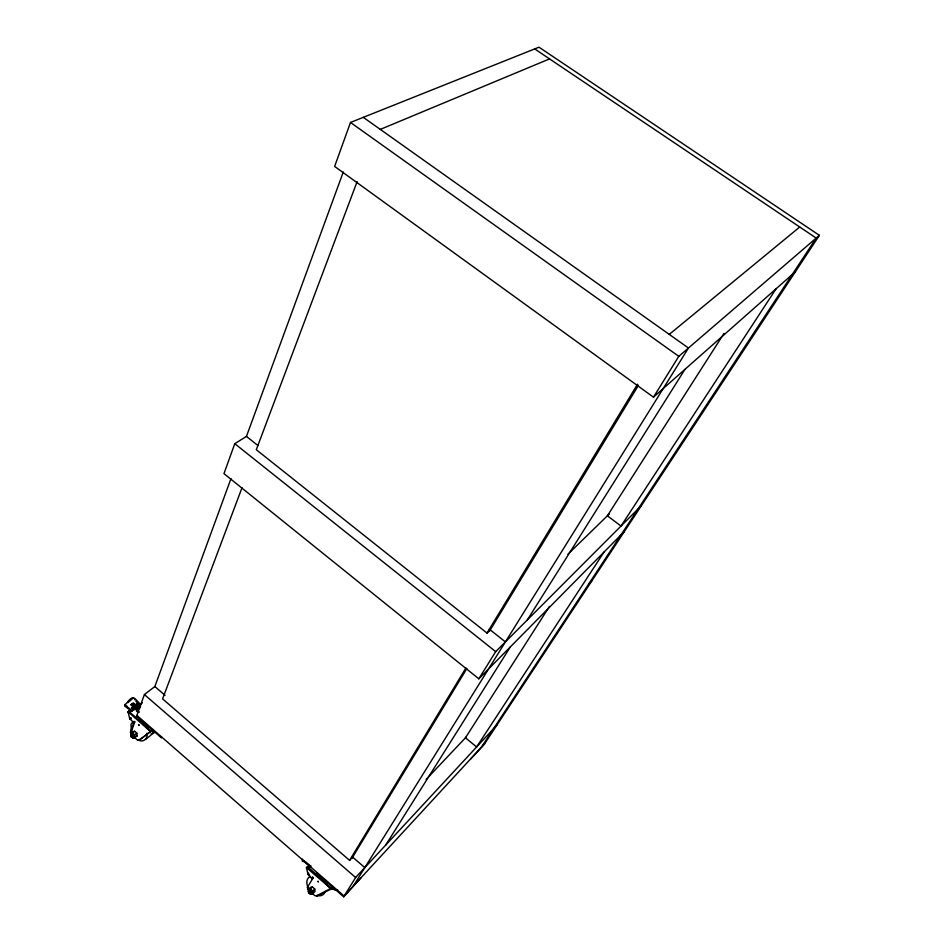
<?xml version="1.0" encoding="UTF-8"?>
<svg xmlns="http://www.w3.org/2000/svg" width="944" height="944" viewBox="0 0 944 944"><rect width="100%" height="100%" fill="white"/><g stroke="black" fill="none" stroke-linecap="round" stroke-linejoin="round"><path stroke-width="1.42" d="M131.287 731.978L134.614 722.302M131.452 734.833L130.39 732.249L133.694 722.726L129.682 718.514L128.018 711.741L150.58 731.6L151.276 730.326L150.415 731.128M128.703 711.398L146.827 726.432L149.6 730.16L154.45 732.202M308.676 891.148C307.591 894.169 313.774 895.396 311.803 891.655C310.092 887.773 306.045 891.844 309.809 893.567L311.095 893.673M318.329 881.401L318.305 881.991M330.742 888.481L330.907 889.248L316.736 895.939L315.013 895.726A2.171 1.204 46.1 0 1 314.423 895.313L312.381 893.52M316.736 895.939L331.745 887.82M312.11 879.1L307.933 874.297L306.552 867.713L330.813 888.54M307.201 867.158L307.886 866.946L326.836 883.478L325.987 884.327M134.296 737.323L137.128 739.813A2.077 1.133 51.4 0 0 137.671 740.19L139.146 740.226L151.477 730.715M134.296 707.528L133.08 706.549M132.809 731.954L132.951 731.246M138.839 725.381L138.874 724.567M131.971 707.457L133.246 708.378M133.505 706.206L134.709 707.257M312.145 879.017L313.266 877.672M133.659 723.116L134.626 722.101M140.479 704.307C133.588 697.781 133.765 693.321 124.997 705.227A1.357 1.086 14.6 0 0 125.764 705.888L132.254 710.667M331.804 888.269L330.907 889.248M124.974 704.318L124.738 705.994A1.357 1.086 14.6 0 0 125.493 706.655L131.889 711.351M126.602 706.737L126.862 705.97M127.806 702.725L133.234 698.017M136.502 711.552L137.045 710.03L139.924 707.799M150.58 731.6L139.146 740.226M308.535 891.289L308.995 890.593M230.985 478.632L154.851 686.536L144.397 694.572L136.597 716.213L161.495 737.913L161.802 737.134M343.286 172.009L246.443 436.423L234.773 443.68L223.976 473.64L478.832 678.819L624.444 531.389M471.316 758.162L470.844 758.87L484.201 744.391L819.38 235.339L539.012 47.2L350.484 122.46L334.636 166.427L653.484 397.164L795.485 271.636M311.461 893.449L311.036 891.49L309.502 890.57M317.916 881.307L317.986 881.649M146.544 727.199L146.827 726.432L145.883 727.151M242.006 487.741L162.592 698.89L349.587 860.373L352.655 857.128M357.139 181.59L256.296 449.722L487.021 633.082L490.278 629.908M325.043 891.407C324.441 895.219 320.051 896.729 316.747 895.384M312.983 878.156L307.331 887.384L308.31 889.944M304.169 861.565L304.558 860.869L303.461 860.834A1.392 1.18 31.9 0 1 302.646 860.114L302.517 859.099L302.257 860.81A1.392 1.18 31.9 0 0 303.071 861.53L304.169 861.565L310.434 867.04M131.204 734.656C130.591 739.978 136.396 735.836 131.287 734.597M317.231 872.657L316.818 873.377L343.675 896.8L361.056 877.719M138.154 739.777C142.756 743.294 148.515 738.468 146.827 733.24M349.587 860.373L465.947 667.939M487.021 633.082L637.507 384.22M351.994 858.226L466.891 668.517M489.346 631.453L638.474 385.246M343.675 896.8L355.628 877.519L496.898 725.098M478.832 678.819L495.694 651.643L641.448 505.583M653.484 397.164L678.795 356.336L819.38 235.339M353.221 886.215L688.459 348.017L363.298 117.339M385.659 845.128L510.35 646.911M527.318 619.948L685.002 369.305M549.455 606.426L465.463 737.807L476.637 746.964L603.983 552.122M724.001 333.397L607.393 515.802L621.01 526.056L776.062 288.805M481.287 747.353L816.194 238.077L534.693 48.923M311.249 893.685L311.166 891.337L309.148 890.605M131.936 703.764L133.293 704.743L131.157 704.826M484.661 743.683L344.112 896.092L136.892 715.41M330.919 888.693L331.639 887.667M331.014 889.012L331.781 887.903M426.122 779.414L466.383 736.827M312.983 893.614L314.989 891.502L314.741 888.941L312.405 886.912L310.34 887.431L308.334 889.543L308.594 892.104L310.918 894.133L312.983 893.614L312.724 891.053L310.399 889.012L308.334 889.543M312.724 891.053L314.741 888.941M310.399 889.012L312.405 886.912M307.414 887.195L308.24 886.333L308.192 887.679M311.98 878.203L312.806 877.342M312.098 878.416L312.877 877.448L312.181 878.734M311.827 878.003L312.653 877.141L311.909 878.097M308.546 875.135L309.384 874.274M588.796 583.864L592.23 580.324M307.779 873.896L308.605 873.035M306.375 868.02L307.543 866.828M306.965 867.748L307.709 866.863M307.048 867.807L307.886 866.946M309.077 867.996L311.06 865.955M306.387 867.937L307.461 866.84M567.958 554.222L609.423 513.819M137.871 703.787C135.735 703.174 138.721 705.345 137.954 703.858M136.55 704.873L136.62 705.534L137.576 705.097M131.405 707.882L132.715 706.761L134.013 707.847M669.272 334.4L799.733 227.02M145.541 739.459L154.309 732.414L151.075 733.913M150.544 731.364L151.382 730.467M150.509 731.789L151.453 730.998M131.169 736.414L133.328 738.302L137.258 735.777L136.797 733.122L134.65 731.234L130.709 733.771L134.65 731.234M133.328 738.302L137.258 735.777M135.027 737.547L134.567 734.892L136.797 733.122M130.449 732.048L131.369 731.329L130.992 724.225L133.352 721.452M133.47 722.184L134.39 721.464L133.399 722.089M133.588 722.396L134.449 721.558M133.694 722.726L134.815 721.771M129.682 718.514L130.543 717.664M129.824 718.773L130.744 718.054M129.906 718.891L130.827 718.172M130.083 719.127L130.921 718.29M130.284 719.328L131.11 718.514M140.585 706.372L136.054 709.876L139.039 712.46M136.915 709.758L140.302 707.127M128.325 711.823L129.245 711.115L128.242 711.788M133.954 707.835L132.054 707.268M134.225 707.681L134.791 707.245M138.91 704.059C136.408 706.336 136.396 701.203 138.827 704.071M130.366 712.083L142.461 702.714M133.387 710.289L139.995 705.18M132.302 705.498L130.744 704.59L132.667 704.779L131.487 704.059M135.771 704.46L136.302 704L137.494 705.097M132.302 708.118L132.018 708.342M127.77 712.118L129.092 711.033M132.42 708.956L133.328 708.378M136.526 704.802L132.951 706.584M140.054 739.494L138.957 739.612M131.641 707.705L132.88 708.614M135.83 704.425L137.104 705.31L135.016 705.038L135.594 706.667L133.517 706.147M310.635 876.374C305.703 878.003 306.21 884.457 308.44 888.103M311.39 893.531L310.21 893.756M380.302 129.399L549.55 58.906M337.716 889.885C331.899 890.428 326.211 885.932 325.468 880.115M138.992 725.252L138.532 724.933M133.234 737.724C137.387 737.606 131.263 730.514 131.133 735.152M310.859 893.579C316.417 893.343 307.166 885.92 309.054 891.986M154.816 732.19C150.202 731.553 145.718 728.072 145.459 723.163M334.967 889.649L332.312 888.929L328.064 885.661M134.603 706.112L135.346 706.383L135.063 705.758M134.414 698.855L135.027 699.941M350.484 122.46L678.795 356.336M132.762 737.524L131.9 736.757M131.771 737.382C136.856 738.916 129.847 730.927 131.181 736.65M310.34 893.331L309.408 892.505M309.951 893.425L308.664 891.537M246.443 436.423L257.96 445.556M489.287 629.129L505.406 641.908M234.773 443.68L495.694 651.643M154.851 686.536L165.023 695.315M352.525 857.022L364.809 867.607M144.397 694.572L355.628 877.519M135.889 701.321L140.101 704.991M137.045 710.03L138.992 711.729M305.667 861.837L310.104 865.707M326.423 884.162L329.586 886.912M132.408 733.004L134.567 734.892M131.452 737.04C139.346 741.5 128.301 727.564 131.381 737.17M146.379 724.036L146.768 726.314M134.119 703.835L132.679 703.717L133.529 702.902L133.871 704.318L132.443 703.445L134.119 703.835"/></g></svg>
